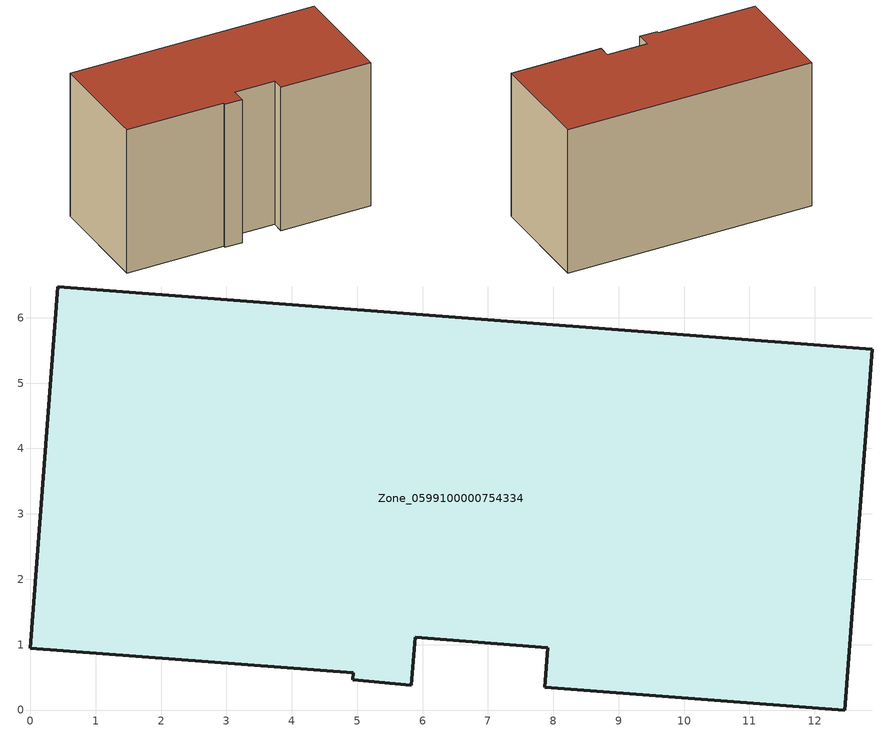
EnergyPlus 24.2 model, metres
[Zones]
Zone_0599100000754334
 floor ground (C_G): 7.92,0.95 5.89,1.11 5.83,0.38 4.93,0.46 4.94,0.57 0,0.95 0.42,6.47 12.88,5.51 12.46,0 7.87,0.35 z0
 wall outside (C_F): 0.42,6.47 0,0.95 4.94,0.57 4.93,0.46 5.83,0.38 5.89,1.11 7.92,0.95 7.87,0.35 12.46,0 12.88,5.51 0.42,6.47 z0:7.64
 roof outside (C_R): 12.46,0 12.88,5.51 0.42,6.47 0,0.95 4.94,0.57 4.93,0.46 5.83,0.38 5.89,1.11 7.92,0.95 7.87,0.35 z7.64
[BUILDING]
Pand.0599100000754334: North Axis=0; Terrain=City; Loads Convergence Tolerance Value=0.04; Temperature Convergence Tolerance Value=0.4; Solar Distribution=FullExterior; Maximum Number of Warmup Days=25; Minimum Number of Warmup Days=1
[Site:Location]
Rotterdam.The.Hague.AP_ZH_NLD Design_Conditions: Latitude=51.96; Longitude=4.45; Time Zone=1; Elevation=-4.5
[SITE:GROUNDTEMPERATURE:BUILDINGSURFACE]
18, 18, 18, 18, 18, 18, 18, 18, 18, 18, 18, 18
[MATERIAL] Thermal Absorptance=0.9; Solar Absorptance=0.7; Visible Absorptance=0.7
Name | Roughness | Thickness | Conductivity | Density | Specific Heat
G.TC.2006-2014 | MediumSmooth | 0.15 | 0.06 | 540 | 1210
F.TC.2006-2014 | Rough | 0.3 | 0.12 | 1920 | 840
R.TC.2006-2014 | MediumRough | 0.2 | 0.08 | 1500 | 1000
[CONSTRUCTION]
C_G: G.TC.2006-2014
C_F: F.TC.2006-2014
C_R: R.TC.2006-2014
[ZONE]
Zone_0599100000754334: Type=1; Multiplier=1; Ceiling Height=Autocalculate; Volume=Autocalculate; Floor Area=autocalculate; Part of Total Floor Area=Yes
[ZONEINFILTRATION:DESIGNFLOWRATE]
Infil_Zone_0599100000754334: Zone or ZoneList or Space or SpaceList=Zone_0599100000754334; Schedule=AlwaysOn; Design Flow Rate Calculation Method=Flow/Area; Flow Rate per Floor Area=0.0015; Constant Term Coefficient=1; Temperature Term Coefficient=0; Velocity Term Coefficient=0; Velocity Squared Term Coefficient=0
[HVACTEMPLATE:ZONE:IDEALLOADSAIRSYSTEM]
Zone_0599100000754334: Maximum Heating Supply Air Temperature=50; Minimum Cooling Supply Air Temperature=13; Maximum Heating Supply Air Humidity Ratio=0.0156; Minimum Cooling Supply Air Humidity Ratio=0.0077; Heating Limit=NoLimit; Cooling Limit=NoLimit; Dehumidification Control Type=ConstantSensibleHeatRatio; Cooling Sensible Heat Ratio=0.7; Dehumidification Setpoint=60; Humidification Control Type=None; Humidification Setpoint=30; Outdoor Air Method=None; Outdoor Air Flow Rate per Person=0.00944; Outdoor Air Flow Rate per Zone Floor Area=0; Outdoor Air Flow Rate per Zone=0; Demand Controlled Ventilation Type=None; Outdoor Air Economizer Type=NoEconomizer; Heat Recovery Type=None; Sensible Heat Recovery Effectiveness=0.7; Latent Heat Recovery Effectiveness=0.65
[ZONECONTROL:THERMOSTAT]
ThermostatControl_Zone_0599100000754334: Zone or ZoneList=Zone_0599100000754334; Control Type Schedule=DualSetpointControlType; Control 1=Thermostat_Zone_0599100000754334; Temperature Difference Between Cutout And Setpoint=0
[THERMOSTATSETPOINT:DUALSETPOINT]
Thermostat_Zone_0599100000754334: Heating Setpoint Temperature Schedule=HeatingSetpoint_Zone_0599100000754334; Cooling Setpoint Temperature Schedule=CoolingSetpoint_Zone_0599100000754334
[SCHEDULE:COMPACT]
HeatingSetpoint_Zone_0599100000754334: Through: 12/31, For: AllDays, Until: 24:00, 21
CoolingSetpoint_Zone_0599100000754334: Through: 12/31, For: AllDays, Until: 24:00, 24
DualSetpointControlType: Through: 12/31, For: AllDays, Until: 24:00, 4
AlwaysOn: Through: 12/31, For: AllDays, Until: 24:00, 1
